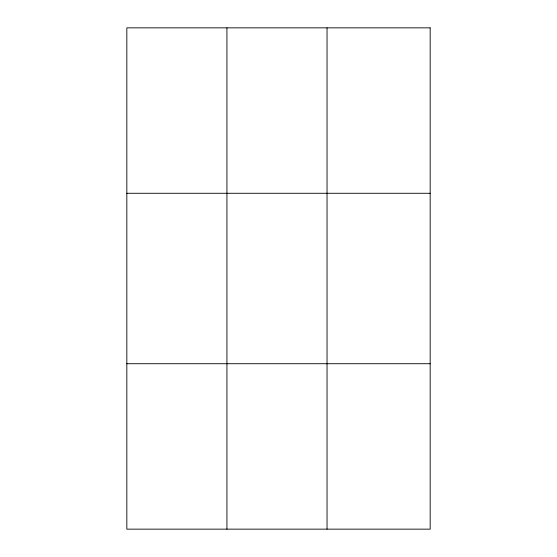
<?xml version="1.0" encoding="UTF-8"?>
<svg xmlns="http://www.w3.org/2000/svg" width="557" height="557" viewBox="0 0 557 557"><rect width="100%" height="100%" fill="white"/><g stroke="black" fill="none" stroke-linecap="round" stroke-linejoin="round"><path stroke-width="0.84" d="M226.929 27.85L226.929 529.15M327.036 27.85L327.036 529.15M126.829 193.279L430.171 193.279M126.829 363.721L430.171 363.721M430.171 27.85L430.171 529.15L126.829 529.15L126.829 27.85L430.171 27.85"/></g></svg>
